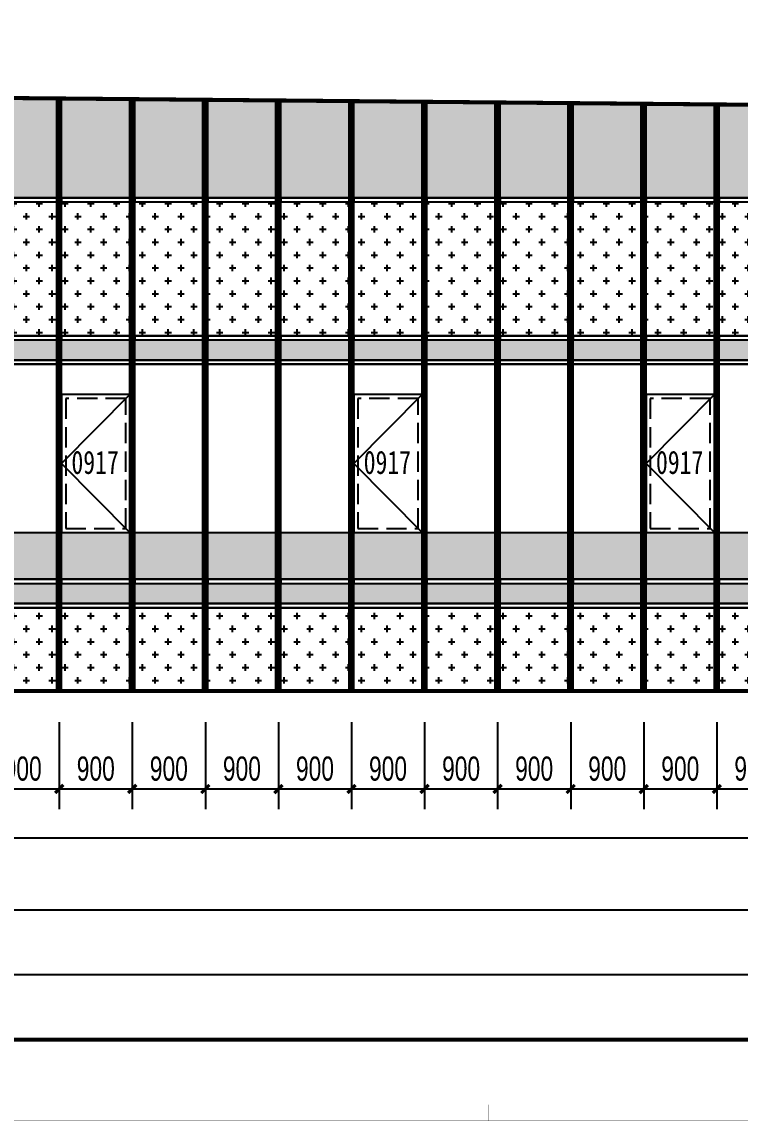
# Model space of a CAD drawing. Extents: x -483182 to 812890, y -390528 to -214858.
# Drawn here: x -362781 to -353936, y -353794 to -340258 of the extents above; entities that cross this region are included whole.
import ezdxf

# ---------------------------------------------------------------- set-up
doc = ezdxf.new("R2010")
doc.units = 0
doc.header["$LTSCALE"] = 1000
doc.header["$MEASUREMENT"] = 0
doc.linetypes.add('DASH', pattern=[0.35, 0.25, -0.1])
for name, color, linetype in [('01-标注_尺寸', 124, 'Continuous'), ('05-填充_156', 156, 'Continuous'), ('05-填充_168', 168, 'Continuous'), ('05-填充_18', 18, 'Continuous'), ('05-填充_天正', 14, 'Continuous'), ('A-0-图名图例', 2, 'Continuous'), ('A-C_幕墙龙骨', 133, 'Continuous'), ('A-C_窗', 140, 'Continuous'), ('E-立面轮廓', 241, 'Continuous')]:
    doc.layers.add(name, color=color, linetype=linetype)
doc.layers.add('04-不打印_辅助线', color=165, linetype='Continuous', plot=False)
doc.styles.add('_TCH_DIM_T3', font='ros.shx', dxfattribs={"width": 0.705882, "bigfont": 'jd.shx'})
doc.styles.get("Standard").update_dxf_attribs({"font": 'STXIHEI_0.TTF', "width": 0.75})
doc.dimstyles.new('_TCH_ARCH&&100', dxfattribs={"dimtxt": 297.5, "dimasz": 100, "dimexe": 250, "dimexo": 300, "dimgap": 100, "dimtad": 1, "dimdec": 0, "dimzin": 0, "dimdsep": 46, "dimtxsty": '_TCH_DIM_T3', "dimblk": 'ARCHTICK', "dimcen": 0.09, "dimclrt": 7, "dimazin": 2, "dimtfac": 1, "dimtdec": 0, "dimtix": 1, "dimtmove": 2, "dimatfit": 3, "dimfxl": 0, "dimtolj": 1, "dimtzin": 0, "dimarcsym": 0})
pattern_1 = [(0, (-32249, 317429.43), (158.75, 158.75), [79.375, -238.125]), (90, (-32209.32, 317389.74), (-158.75, 158.75), [79.375, -238.125])]

# ---------------------------------------------------------------- blocks, each defined once
blk = doc.blocks.new('*U722')
blk.add_lwpolyline([(0, 0), (840, 0), (840, 1700), (0, 1700)], close=True)
blk.add_lwpolyline([(840, 1700), (0, 850), (840, 0)])
at = {"linetype": 'DASH'}
blk.add_lwpolyline([(50, 50), (790, 50), (790, 1650), (50, 1650)], close=True, dxfattribs=at)
at = {"layer": '04-不打印_辅助线', "width": 0.75}
blk.add_text('0917', height=285.4, dxfattribs=at).set_placement((121, 723))
blk = doc.blocks.new('图框-A1')
for points, const_width in [([(0, 0), (841, 0), (841, 594), (0, 594)], 0.05), ([(766, 584), (25, 584), (25, 10), (766, 10)], 0.5)]:
    blk.add_lwpolyline(points, close=True, dxfattribs=dict(const_width=const_width))
at = {"const_width": 0.05}
blk.add_lwpolyline([(420.5, 0), (420.5, 2)], dxfattribs=at)
blk = doc.blocks.new('yktdujyfkiu36')
at = {"layer": '05-填充_156'}
h = blk.add_hatch(dxfattribs=at)
h.set_pattern_fill('CROSS', color=136, scale=100)
h.set_pattern_definition(pattern_1)
h.paths.add_polyline_path([(0, 5875), (840, 5875), (840, 4225), (0, 4225)])
h = blk.add_hatch(dxfattribs=at)
h.set_pattern_fill('CROSS', color=136, scale=100)
h.set_pattern_definition(pattern_1)
h.paths.add_polyline_path([(0, 875), (840, 875), (840, -150), (0, -150)])
at = {"layer": '05-填充_168'}
h = blk.add_hatch(color=256, dxfattribs=at)
h.dxf.hatch_style = 1
h.paths.add_polyline_path([(0, 4175), (840, 4175), (840, 3925), (0, 3925)])
h = blk.add_hatch(color=256, dxfattribs=at)
h.dxf.hatch_style = 1
h.paths.add_polyline_path([(0, 1175), (840, 1175), (840, 925), (0, 925)])
for points in [[(0, 5925), (840, 5925)], [(0, 5875), (840, 5875)], [(0, 5875), (840, 5875)], [(0, 4225), (840, 4225)], [(0, 4175), (840, 4175)], [(0, 3925), (840, 3925)], [(0, 3875), (840, 3875)], [(0, 1800), (840, 1800)], [(0, 1225), (840, 1225)], [(0, 1175), (840, 1175)], [(0, 925), (840, 925)], [(0, 875), (840, 875)]]:
    blk.add_lwpolyline(points)
for points in [[(0, 5875), (840, 5875), (840, 5925), (0, 5925)], [(0, 5875), (840, 5875), (840, 4225), (0, 4225)], [(0, 4175), (840, 4175), (840, 4225), (0, 4225)], [(0, 4175), (840, 4175), (840, 3925), (0, 3925)], [(840, 3875), (0, 3875), (0, 3925), (840, 3925)], [(0, 1175), (840, 1175), (840, 1225), (0, 1225)], [(0, 1175), (840, 1175), (840, 925), (0, 925)], [(840, 875), (0, 875), (0, 925), (840, 925)], [(0, 875), (840, 875), (840, -150), (0, -150)]]:
    blk.add_lwpolyline(points, close=True)
blk = doc.blocks.new('_ArchTick')
at = {"color": 0, "linetype": 'ByBlock', "const_width": 0.4}
blk.add_lwpolyline([(-0.5, -0.5), (0.5, 0.5)], dxfattribs=at)
blk = doc.blocks.new('*D1125')
at = {"layer": '01-标注_尺寸', "color": 0, "lineweight": -2, "transparency": 16777216}
for p, q in [((-363222, -348881), (-363222, -349955)), ((-362322, -348881), (-362322, -349955)), ((-363222, -349705), (-362322, -349705))]:
    blk.add_line(p, q, dxfattribs=at)
at = {"layer": 'Defpoints', "color": 0, "transparency": 16777216}
for p in [(-363222, -348581), (-362322, -348581), (-362322, -349705)]:
    blk.add_point(p, dxfattribs=at)
at = {"layer": '01-标注_尺寸', "color": 0, "lineweight": -2, "transparency": 16777216, "xscale": 100, "yscale": 100, "zscale": 100, "rotation": 180}
blk.add_blockref('_ArchTick', (-363222, -349705), dxfattribs=at)
at = {"layer": '01-标注_尺寸', "color": 0, "lineweight": -2, "transparency": 16777216, "xscale": 100, "yscale": 100, "zscale": 100}
blk.add_blockref('_ArchTick', (-362322, -349705), dxfattribs=at)
at = {"layer": '01-标注_尺寸', "color": 7, "transparency": 16777216, "insert": (-362772, -349456), "char_height": 297.5, "attachment_point": 5, "style": '_TCH_DIM_T3'}
blk.add_mtext('\\A1;900', dxfattribs=at)
blk = doc.blocks.new('*D1126')
at = {"layer": '01-标注_尺寸', "color": 0, "lineweight": -2, "transparency": 16777216}
for p, q in [((-362322, -348881), (-362322, -349955)), ((-361422, -348881), (-361422, -349955)), ((-362322, -349705), (-361422, -349705))]:
    blk.add_line(p, q, dxfattribs=at)
at = {"layer": 'Defpoints', "color": 0, "transparency": 16777216}
for p in [(-362322, -348581), (-361422, -348581), (-361422, -349705)]:
    blk.add_point(p, dxfattribs=at)
at = {"layer": '01-标注_尺寸', "color": 0, "lineweight": -2, "transparency": 16777216, "xscale": 100, "yscale": 100, "zscale": 100, "rotation": 180}
blk.add_blockref('_ArchTick', (-362322, -349705), dxfattribs=at)
at = {"layer": '01-标注_尺寸', "color": 0, "lineweight": -2, "transparency": 16777216, "xscale": 100, "yscale": 100, "zscale": 100}
blk.add_blockref('_ArchTick', (-361422, -349705), dxfattribs=at)
at = {"layer": '01-标注_尺寸', "color": 7, "transparency": 16777216, "insert": (-361872, -349456), "char_height": 297.5, "attachment_point": 5, "style": '_TCH_DIM_T3'}
blk.add_mtext('\\A1;900', dxfattribs=at)
blk = doc.blocks.new('*D1127')
at = {"layer": '01-标注_尺寸', "color": 0, "lineweight": -2, "transparency": 16777216}
for p, q in [((-361422, -348881), (-361422, -349955)), ((-360522, -348881), (-360522, -349955)), ((-361422, -349705), (-360522, -349705))]:
    blk.add_line(p, q, dxfattribs=at)
at = {"layer": 'Defpoints', "color": 0, "transparency": 16777216}
for p in [(-361422, -348581), (-360522, -348581), (-360522, -349705)]:
    blk.add_point(p, dxfattribs=at)
at = {"layer": '01-标注_尺寸', "color": 0, "lineweight": -2, "transparency": 16777216, "xscale": 100, "yscale": 100, "zscale": 100, "rotation": 180}
blk.add_blockref('_ArchTick', (-361422, -349705), dxfattribs=at)
at = {"layer": '01-标注_尺寸', "color": 0, "lineweight": -2, "transparency": 16777216, "xscale": 100, "yscale": 100, "zscale": 100}
blk.add_blockref('_ArchTick', (-360522, -349705), dxfattribs=at)
at = {"layer": '01-标注_尺寸', "color": 7, "transparency": 16777216, "insert": (-360972, -349456), "char_height": 297.5, "attachment_point": 5, "style": '_TCH_DIM_T3'}
blk.add_mtext('\\A1;900', dxfattribs=at)
blk = doc.blocks.new('*D1128')
at = {"layer": '01-标注_尺寸', "color": 0, "lineweight": -2, "transparency": 16777216}
for p, q in [((-360522, -348881), (-360522, -349955)), ((-359622, -348881), (-359622, -349955)), ((-360522, -349705), (-359622, -349705))]:
    blk.add_line(p, q, dxfattribs=at)
at = {"layer": 'Defpoints', "color": 0, "transparency": 16777216}
for p in [(-360522, -348581), (-359622, -348581), (-359622, -349705)]:
    blk.add_point(p, dxfattribs=at)
at = {"layer": '01-标注_尺寸', "color": 0, "lineweight": -2, "transparency": 16777216, "xscale": 100, "yscale": 100, "zscale": 100, "rotation": 180}
blk.add_blockref('_ArchTick', (-360522, -349705), dxfattribs=at)
at = {"layer": '01-标注_尺寸', "color": 0, "lineweight": -2, "transparency": 16777216, "xscale": 100, "yscale": 100, "zscale": 100}
blk.add_blockref('_ArchTick', (-359622, -349705), dxfattribs=at)
at = {"layer": '01-标注_尺寸', "color": 7, "transparency": 16777216, "insert": (-360072, -349456), "char_height": 297.5, "attachment_point": 5, "style": '_TCH_DIM_T3'}
blk.add_mtext('\\A1;900', dxfattribs=at)
blk = doc.blocks.new('*D1129')
at = {"layer": '01-标注_尺寸', "color": 0, "lineweight": -2, "transparency": 16777216}
for p, q in [((-359622, -348881), (-359622, -349955)), ((-358722, -348881), (-358722, -349955)), ((-359622, -349705), (-358722, -349705))]:
    blk.add_line(p, q, dxfattribs=at)
at = {"layer": 'Defpoints', "color": 0, "transparency": 16777216}
for p in [(-359622, -348581), (-358722, -348581), (-358722, -349705)]:
    blk.add_point(p, dxfattribs=at)
at = {"layer": '01-标注_尺寸', "color": 0, "lineweight": -2, "transparency": 16777216, "xscale": 100, "yscale": 100, "zscale": 100, "rotation": 180}
blk.add_blockref('_ArchTick', (-359622, -349705), dxfattribs=at)
at = {"layer": '01-标注_尺寸', "color": 0, "lineweight": -2, "transparency": 16777216, "xscale": 100, "yscale": 100, "zscale": 100}
blk.add_blockref('_ArchTick', (-358722, -349705), dxfattribs=at)
at = {"layer": '01-标注_尺寸', "color": 7, "transparency": 16777216, "insert": (-359172, -349456), "char_height": 297.5, "attachment_point": 5, "style": '_TCH_DIM_T3'}
blk.add_mtext('\\A1;900', dxfattribs=at)
blk = doc.blocks.new('*D1130')
at = {"layer": '01-标注_尺寸', "color": 0, "lineweight": -2, "transparency": 16777216}
for p, q in [((-358722, -348881), (-358722, -349955)), ((-357822, -348881), (-357822, -349955)), ((-358722, -349705), (-357822, -349705))]:
    blk.add_line(p, q, dxfattribs=at)
at = {"layer": 'Defpoints', "color": 0, "transparency": 16777216}
for p in [(-358722, -348581), (-357822, -348581), (-357822, -349705)]:
    blk.add_point(p, dxfattribs=at)
at = {"layer": '01-标注_尺寸', "color": 0, "lineweight": -2, "transparency": 16777216, "xscale": 100, "yscale": 100, "zscale": 100, "rotation": 180}
blk.add_blockref('_ArchTick', (-358722, -349705), dxfattribs=at)
at = {"layer": '01-标注_尺寸', "color": 0, "lineweight": -2, "transparency": 16777216, "xscale": 100, "yscale": 100, "zscale": 100}
blk.add_blockref('_ArchTick', (-357822, -349705), dxfattribs=at)
at = {"layer": '01-标注_尺寸', "color": 7, "transparency": 16777216, "insert": (-358272, -349456), "char_height": 297.5, "attachment_point": 5, "style": '_TCH_DIM_T3'}
blk.add_mtext('\\A1;900', dxfattribs=at)
blk = doc.blocks.new('*D1131')
at = {"layer": '01-标注_尺寸', "color": 0, "lineweight": -2, "transparency": 16777216}
for p, q in [((-357822, -348881), (-357822, -349955)), ((-356922, -348881), (-356922, -349955)), ((-357822, -349705), (-356922, -349705))]:
    blk.add_line(p, q, dxfattribs=at)
at = {"layer": 'Defpoints', "color": 0, "transparency": 16777216}
for p in [(-357822, -348581), (-356922, -348581), (-356922, -349705)]:
    blk.add_point(p, dxfattribs=at)
at = {"layer": '01-标注_尺寸', "color": 0, "lineweight": -2, "transparency": 16777216, "xscale": 100, "yscale": 100, "zscale": 100, "rotation": 180}
blk.add_blockref('_ArchTick', (-357822, -349705), dxfattribs=at)
at = {"layer": '01-标注_尺寸', "color": 0, "lineweight": -2, "transparency": 16777216, "xscale": 100, "yscale": 100, "zscale": 100}
blk.add_blockref('_ArchTick', (-356922, -349705), dxfattribs=at)
at = {"layer": '01-标注_尺寸', "color": 7, "transparency": 16777216, "insert": (-357372, -349456), "char_height": 297.5, "attachment_point": 5, "style": '_TCH_DIM_T3'}
blk.add_mtext('\\A1;900', dxfattribs=at)
blk = doc.blocks.new('*D1132')
at = {"layer": '01-标注_尺寸', "color": 0, "lineweight": -2, "transparency": 16777216}
for p, q in [((-356922, -348881), (-356922, -349955)), ((-356022, -348881), (-356022, -349955)), ((-356922, -349705), (-356022, -349705))]:
    blk.add_line(p, q, dxfattribs=at)
at = {"layer": 'Defpoints', "color": 0, "transparency": 16777216}
for p in [(-356922, -348581), (-356022, -348581), (-356022, -349705)]:
    blk.add_point(p, dxfattribs=at)
at = {"layer": '01-标注_尺寸', "color": 0, "lineweight": -2, "transparency": 16777216, "xscale": 100, "yscale": 100, "zscale": 100, "rotation": 180}
blk.add_blockref('_ArchTick', (-356922, -349705), dxfattribs=at)
at = {"layer": '01-标注_尺寸', "color": 0, "lineweight": -2, "transparency": 16777216, "xscale": 100, "yscale": 100, "zscale": 100}
blk.add_blockref('_ArchTick', (-356022, -349705), dxfattribs=at)
at = {"layer": '01-标注_尺寸', "color": 7, "transparency": 16777216, "insert": (-356472, -349456), "char_height": 297.5, "attachment_point": 5, "style": '_TCH_DIM_T3'}
blk.add_mtext('\\A1;900', dxfattribs=at)
blk = doc.blocks.new('*D1133')
at = {"layer": '01-标注_尺寸', "color": 0, "lineweight": -2, "transparency": 16777216}
for p, q in [((-356022, -348881), (-356022, -349955)), ((-355122, -348881), (-355122, -349955)), ((-356022, -349705), (-355122, -349705))]:
    blk.add_line(p, q, dxfattribs=at)
at = {"layer": 'Defpoints', "color": 0, "transparency": 16777216}
for p in [(-356022, -348581), (-355122, -348581), (-355122, -349705)]:
    blk.add_point(p, dxfattribs=at)
at = {"layer": '01-标注_尺寸', "color": 0, "lineweight": -2, "transparency": 16777216, "xscale": 100, "yscale": 100, "zscale": 100, "rotation": 180}
blk.add_blockref('_ArchTick', (-356022, -349705), dxfattribs=at)
at = {"layer": '01-标注_尺寸', "color": 0, "lineweight": -2, "transparency": 16777216, "xscale": 100, "yscale": 100, "zscale": 100}
blk.add_blockref('_ArchTick', (-355122, -349705), dxfattribs=at)
at = {"layer": '01-标注_尺寸', "color": 7, "transparency": 16777216, "insert": (-355572, -349456), "char_height": 297.5, "attachment_point": 5, "style": '_TCH_DIM_T3'}
blk.add_mtext('\\A1;900', dxfattribs=at)
blk = doc.blocks.new('*D1134')
at = {"layer": '01-标注_尺寸', "color": 0, "lineweight": -2, "transparency": 16777216}
for p, q in [((-355122, -348881), (-355122, -349955)), ((-354222, -348881), (-354222, -349955)), ((-355122, -349705), (-354222, -349705))]:
    blk.add_line(p, q, dxfattribs=at)
at = {"layer": 'Defpoints', "color": 0, "transparency": 16777216}
for p in [(-355122, -348581), (-354222, -348581), (-354222, -349705)]:
    blk.add_point(p, dxfattribs=at)
at = {"layer": '01-标注_尺寸', "color": 0, "lineweight": -2, "transparency": 16777216, "xscale": 100, "yscale": 100, "zscale": 100, "rotation": 180}
blk.add_blockref('_ArchTick', (-355122, -349705), dxfattribs=at)
at = {"layer": '01-标注_尺寸', "color": 0, "lineweight": -2, "transparency": 16777216, "xscale": 100, "yscale": 100, "zscale": 100}
blk.add_blockref('_ArchTick', (-354222, -349705), dxfattribs=at)
at = {"layer": '01-标注_尺寸', "color": 7, "transparency": 16777216, "insert": (-354672, -349456), "char_height": 297.5, "attachment_point": 5, "style": '_TCH_DIM_T3'}
blk.add_mtext('\\A1;900', dxfattribs=at)
blk = doc.blocks.new('*D1135')
at = {"layer": '01-标注_尺寸', "color": 0, "lineweight": -2, "transparency": 16777216}
for p, q in [((-354222, -348881), (-354222, -349955)), ((-353322, -348881), (-353322, -349955)), ((-354222, -349705), (-353322, -349705))]:
    blk.add_line(p, q, dxfattribs=at)
at = {"layer": 'Defpoints', "color": 0, "transparency": 16777216}
for p in [(-354222, -348581), (-353322, -348581), (-353322, -349705)]:
    blk.add_point(p, dxfattribs=at)
at = {"layer": '01-标注_尺寸', "color": 0, "lineweight": -2, "transparency": 16777216, "xscale": 100, "yscale": 100, "zscale": 100, "rotation": 180}
blk.add_blockref('_ArchTick', (-354222, -349705), dxfattribs=at)
at = {"layer": '01-标注_尺寸', "color": 0, "lineweight": -2, "transparency": 16777216, "xscale": 100, "yscale": 100, "zscale": 100}
blk.add_blockref('_ArchTick', (-353322, -349705), dxfattribs=at)
at = {"layer": '01-标注_尺寸', "color": 7, "transparency": 16777216, "insert": (-353772, -349456), "char_height": 297.5, "attachment_point": 5, "style": '_TCH_DIM_T3'}
blk.add_mtext('\\A1;900', dxfattribs=at)
blk = doc.blocks.new('*D1157')
at = {"layer": '01-标注_尺寸', "color": 0, "lineweight": -2, "transparency": 16777216}
for p, q in [((-390200, -349229), (-390200, -350555)), ((-346141, -349229), (-346141, -350555)), ((-390200, -350305), (-346141, -350305))]:
    blk.add_line(p, q, dxfattribs=at)
at = {"layer": 'Defpoints', "color": 0, "transparency": 16777216}
for p in [(-390200, -348929), (-346141, -348929), (-346141, -350305)]:
    blk.add_point(p, dxfattribs=at)
at = {"layer": '01-标注_尺寸', "color": 0, "lineweight": -2, "transparency": 16777216, "xscale": 100, "yscale": 100, "zscale": 100, "rotation": 180}
blk.add_blockref('_ArchTick', (-390200, -350305), dxfattribs=at)
at = {"layer": '01-标注_尺寸', "color": 0, "lineweight": -2, "transparency": 16777216, "xscale": 100, "yscale": 100, "zscale": 100}
blk.add_blockref('_ArchTick', (-346141, -350305), dxfattribs=at)
at = {"layer": '01-标注_尺寸', "color": 7, "transparency": 16777216, "insert": (-368170, -350056), "char_height": 297.5, "attachment_point": 5, "style": '_TCH_DIM_T3'}
blk.add_mtext('\\A1;44059', dxfattribs=at)

msp = doc.modelspace()

# ---------------------------------------------------------------- hatches: boundary and pattern name
at = {"layer": '05-填充_天正'}
h = msp.add_hatch(dxfattribs=at)
h.set_pattern_fill('AR-CONC', color=256, scale=200)
h.set_pattern_definition([(50, (0, 0), (364.36934, -31.87817), [38.1, -419.1]), (355, (0, 0), (-70.48565, 382.11329), [30.48, -335.28]), (100.451, (30.36, -2.66), (293.885, 350.23338), [32.38, -356.18]), (46.1842, (0, 101.6), (542.1581, -84.08466), [57.15, -628.65]), (96.6356, (45.2, 94.6), (474.80847, 494.8511), [48.57, -534.27]), (351.184, (0, 101.6), (474.8092, 494.85024), [45.72, -502.92]), (21, (50.8, 76.2), (303.22976, -204.53104), [38.1, -419.1]), (326, (50.8, 76.2), (123.60406, 368.37593), [30.48, -335.28]), (71.4514, (76.07, 59.16), (426.83298, 163.84572), [32.38, -356.18]), (37.5, (0, 0), (6.177207, 169.110078), [0, -331.216, 0, -340.36, 0, -336.55]), (7.5, (0, 0), (133.639325, 200.36115), [0, -194.056, 0, -323.596, 0, -128.27]), (327.5, (-113.28, 0), (271.18119, -11.457488), [0, -127, 0, -396.24, 0, -525.78]), (317.5, (-164.08, 0), (296.25836, 50.85298), [0, -165.1, 0, -263.144, 0, -373.38])])
h.paths.add_polyline_path([(-389352.5, -342422.4), (-389352.5, -340955.1), (-390199.9, -340947.4), (-390199.9, -342422.4)])
h.paths.add_polyline_path([(-388452.5, -342422.4), (-388452.5, -340963.3), (-389292.5, -340955.7), (-389292.5, -342422.4)])
h.paths.add_polyline_path([(-387552.5, -342422.4), (-387552.5, -340971.5), (-388392.5, -340963.8), (-388392.5, -342422.4)])
h.paths.add_polyline_path([(-386652.5, -342422.4), (-386652.5, -340979.6), (-387492.5, -340972), (-387492.5, -342422.4)])
h.paths.add_polyline_path([(-386592.5, -342422.4), (-385752.5, -342422.4), (-385752.5, -340987.8), (-386592.5, -340980.2)])
h.paths.add_polyline_path([(-384852.5, -342422.4), (-384852.5, -340996), (-385692.5, -340988.4), (-385692.5, -342422.4)])
h.paths.add_polyline_path([(-383952.5, -342422.4), (-383952.5, -341004.1), (-384792.5, -340996.5), (-384792.5, -342422.4)])
h.paths.add_polyline_path([(-383052.5, -342422.4), (-383052.5, -341012.3), (-383892.5, -341004.7), (-383892.5, -342422.4)])
h.paths.add_polyline_path([(-382152.5, -342422.4), (-382152.5, -341020.5), (-382992.5, -341012.9), (-382992.5, -342422.4)])
h.paths.add_polyline_path([(-381252.5, -342422.4), (-381252.5, -341028.7), (-382092.5, -341021), (-382092.5, -342422.4)])
h.paths.add_polyline_path([(-380352.5, -342422.4), (-380352.5, -341036.8), (-381192.5, -341029.2), (-381192.5, -342422.4)])
h.paths.add_polyline_path([(-379452.5, -342422.4), (-379452.5, -341045), (-380292.5, -341037.4), (-380292.5, -342422.4)])
h.paths.add_polyline_path([(-378552.5, -342422.4), (-378552.5, -341053.2), (-379392.5, -341045.5), (-379392.5, -342422.4)])
h.paths.add_polyline_path([(-377652.5, -342422.4), (-377652.5, -341061.3), (-378492.5, -341053.7), (-378492.5, -342422.4)])
h.paths.add_polyline_path([(-376752.5, -342422.4), (-376752.5, -341069.5), (-377592.5, -341061.9), (-377592.5, -342422.4)])
h.paths.add_polyline_path([(-375852.5, -342422.4), (-375852.5, -341077.7), (-376692.5, -341070.1), (-376692.5, -342422.4)])
h.paths.add_polyline_path([(-374952.5, -342422.4), (-374952.5, -341085.9), (-375792.5, -341078.2), (-375792.5, -342422.4)])
h.paths.add_polyline_path([(-374052.5, -342422.4), (-374052.5, -341094), (-374892.5, -341086.4), (-374892.5, -342422.4)])
h.paths.add_polyline_path([(-373152.5, -342422.4), (-373152.5, -341102.2), (-373992.5, -341094.6), (-373992.5, -342422.4)])
h.paths.add_polyline_path([(-372252.5, -342422.4), (-372252.5, -341110.4), (-373092.5, -341102.7), (-373092.5, -342422.4)])
h.paths.add_polyline_path([(-371352.5, -342422.4), (-371352.5, -341118.5), (-372192.5, -341110.9), (-372192.5, -342422.4)])
h.paths.add_polyline_path([(-370452.5, -342422.4), (-370452.5, -341126.7), (-371292.5, -341119.1), (-371292.5, -342422.4)])
h.paths.add_polyline_path([(-369552.5, -342422.4), (-369552.5, -341134.9), (-370392.5, -341127.3), (-370392.5, -342422.4)])
h.paths.add_polyline_path([(-368652.5, -342422.4), (-368652.5, -341143.1), (-369492.5, -341135.4), (-369492.5, -342422.4)])
h.paths.add_polyline_path([(-367752.5, -341151.2), (-368592.5, -341143.6), (-368592.5, -342422.4), (-367752.5, -342422.4)])
h.paths.add_polyline_path([(-366852.5, -341159.4), (-367692.5, -341151.8), (-367692.5, -342422.4), (-366852.5, -342422.4)])
h.paths.add_polyline_path([(-365952.5, -342422.4), (-365952.5, -341167.6), (-366792.5, -341159.9), (-366792.5, -342422.4)])
h.paths.add_polyline_path([(-365052.5, -342422.4), (-365052.5, -341175.7), (-365892.5, -341168.1), (-365892.5, -342422.4)])
h.paths.add_polyline_path([(-364152.5, -342422.4), (-364152.5, -341183.9), (-364992.5, -341176.3), (-364992.5, -342422.4)])
h.paths.add_polyline_path([(-363252.5, -342422.4), (-363252.5, -341192.1), (-364092.5, -341184.5), (-364092.5, -342422.4)])
h.paths.add_polyline_path([(-362352.5, -342422.4), (-362352.5, -341200.2), (-363192.5, -341192.6), (-363192.5, -342422.4)])
h.paths.add_polyline_path([(-361452.5, -342422.4), (-361452.5, -341208.4), (-362292.5, -341200.8), (-362292.5, -342422.4)])
h.paths.add_polyline_path([(-360552.5, -342422.4), (-360552.5, -341216.6), (-361392.5, -341209), (-361392.5, -342422.4)])
h.paths.add_polyline_path([(-359652.5, -342422.4), (-359652.5, -341224.8), (-360492.5, -341217.1), (-360492.5, -342422.4)])
h.paths.add_polyline_path([(-358752.5, -342422.4), (-358752.5, -341232.9), (-359592.5, -341225.3), (-359592.5, -342422.4)])
h.paths.add_polyline_path([(-357852.5, -342422.4), (-357852.5, -341241.1), (-358692.5, -341233.5), (-358692.5, -342422.4)])
h.paths.add_polyline_path([(-356952.5, -341249.3), (-357792.5, -341241.6), (-357792.5, -342422.4), (-356952.5, -342422.4)])
h.paths.add_polyline_path([(-356052.5, -342422.4), (-356052.5, -341257.4), (-356892.5, -341249.8), (-356892.5, -342422.4)])
h.paths.add_polyline_path([(-355152.5, -342422.4), (-355152.5, -341265.6), (-355992.5, -341258), (-355992.5, -342422.4)])
h.paths.add_polyline_path([(-354252.5, -342422.4), (-354252.5, -341273.8), (-355092.5, -341266.2), (-355092.5, -342422.4)])
h.paths.add_polyline_path([(-353352.5, -342422.4), (-353352.5, -341282), (-354192.5, -341274.3), (-354192.5, -342422.4)])
h.paths.add_polyline_path([(-352452.5, -342422.4), (-352452.5, -341290.1), (-353292.5, -341282.5), (-353292.5, -342422.4)])
h.paths.add_polyline_path([(-351552.5, -342422.4), (-351552.5, -341298.3), (-352392.5, -341290.7), (-352392.5, -342422.4)])
h.paths.add_polyline_path([(-350652.5, -342422.4), (-350652.5, -341306.5), (-351492.5, -341298.8), (-351492.5, -342422.4)])
h.paths.add_polyline_path([(-349752.5, -342422.4), (-349752.5, -341314.6), (-350592.5, -341307), (-350592.5, -342422.4)])
h.paths.add_polyline_path([(-348852.5, -342422.4), (-348852.5, -341322.8), (-349692.5, -341315.2), (-349692.5, -342422.4)])
h.paths.add_polyline_path([(-347952.5, -342422.4), (-347952.5, -341331), (-348792.5, -341323.4), (-348792.5, -342422.4)])
h.paths.add_polyline_path([(-347052.5, -342422.4), (-347052.5, -341339.2), (-347892.5, -341331.5), (-347892.5, -342422.4)])
h.paths.add_polyline_path([(-346140.9, -342422.4), (-346140.9, -341347.4), (-346992.5, -341339.7), (-346992.5, -342422.4)])
h = msp.add_hatch(dxfattribs=at)
h.set_pattern_fill('AR-CONC', color=256, scale=200)
h.set_pattern_definition([(50, (312141, -30918), (364.36934, -31.87817), [38.1, -419.1]), (355, (312141, -30918), (-70.48565, 382.11329), [30.48, -335.28]), (100.451, (312171.36, -30920.66), (293.885, 350.23338), [32.38, -356.18]), (46.1842, (312141, -30816.4), (542.15808, -84.08466), [57.15, -628.65]), (96.6356, (312186.2, -30823.4), (474.80847, 494.8511), [48.57, -534.27]), (351.184, (312141, -30816.4), (474.8092, 494.85024), [45.72, -502.92]), (21, (312191.8, -30841.8), (303.22976, -204.53104), [38.1, -419.1]), (326, (312191.8, -30841.8), (123.60406, 368.37593), [30.48, -335.28]), (71.4514, (312217.07, -30858.84), (426.83298, 163.84572), [32.38, -356.18]), (37.5, (312141, -30918), (6.177207, 169.110078), [0, -331.216, 0, -340.36, 0, -336.55]), (7.5, (312141, -30918), (133.639325, 200.36115), [0, -194.056, 0, -323.596, 0, -128.27]), (327.5, (312027.72, -30918), (271.18119, -11.457488), [0, -127, 0, -396.24, 0, -525.78]), (317.5, (311976.92, -30918), (296.25836, 50.85298), [0, -165.1, 0, -263.144, 0, -373.38])])
h.paths.add_polyline_path([(-346140.9, -346547.4), (-346992.5, -346547.4), (-346992.5, -347122.4), (-346140.9, -347122.4)])
h.paths.add_polyline_path([(-347052.5, -346547.4), (-347892.5, -346547.4), (-347892.5, -347122.4), (-347052.5, -347122.4)])
h.paths.add_polyline_path([(-347952.5, -346547.4), (-348792.5, -346547.4), (-348792.5, -347122.4), (-347952.5, -347122.4)])
h.paths.add_polyline_path([(-348852.5, -346547.4), (-349692.5, -346547.4), (-349692.5, -347122.4), (-348852.5, -347122.4)])
h.paths.add_polyline_path([(-349752.5, -346547.4), (-350592.5, -346547.4), (-350592.5, -347122.4), (-349752.5, -347122.4)])
h.paths.add_polyline_path([(-350652.5, -346547.4), (-351492.5, -346547.4), (-351492.5, -347122.4), (-350652.5, -347122.4)])
h.paths.add_polyline_path([(-351552.5, -346547.4), (-352392.5, -346547.4), (-352392.5, -347122.4), (-351552.5, -347122.4)])
h.paths.add_polyline_path([(-352452.5, -346547.4), (-353292.5, -346547.4), (-353292.5, -347122.4), (-352452.5, -347122.4)])
h.paths.add_polyline_path([(-353352.5, -346547.4), (-354192.5, -346547.4), (-354192.5, -347122.4), (-353352.5, -347122.4)])
h.paths.add_polyline_path([(-354252.5, -346547.4), (-355092.5, -346547.4), (-355092.5, -347122.4), (-354252.5, -347122.4)])
h.paths.add_polyline_path([(-355152.5, -346547.4), (-355992.5, -346547.4), (-355992.5, -347122.4), (-355152.5, -347122.4)])
h.paths.add_polyline_path([(-356052.5, -346547.4), (-356892.5, -346547.4), (-356892.5, -347122.4), (-356052.5, -347122.4)])
h.paths.add_polyline_path([(-356952.5, -346547.4), (-357792.5, -346547.4), (-357792.5, -347122.4), (-356952.5, -347122.4)])
h.paths.add_polyline_path([(-357852.5, -346547.4), (-358692.5, -346547.4), (-358692.5, -347122.4), (-357852.5, -347122.4)])
h.paths.add_polyline_path([(-358752.5, -346547.4), (-359592.5, -346547.4), (-359592.5, -347122.4), (-358752.5, -347122.4)])
h.paths.add_polyline_path([(-359652.5, -346547.4), (-360492.5, -346547.4), (-360492.5, -347122.4), (-359652.5, -347122.4)])
h.paths.add_polyline_path([(-360552.5, -346547.4), (-361392.5, -346547.4), (-361392.5, -347122.4), (-360552.5, -347122.4)])
h.paths.add_polyline_path([(-361452.5, -346547.4), (-362292.5, -346547.4), (-362292.5, -347122.4), (-361452.5, -347122.4)])
h.paths.add_polyline_path([(-362352.5, -346547.4), (-363192.5, -346547.4), (-363192.5, -347122.4), (-362352.5, -347122.4)])
h.paths.add_polyline_path([(-363252.5, -346547.4), (-364092.5, -346547.4), (-364092.5, -347122.4), (-363252.5, -347122.4)])
h.paths.add_polyline_path([(-364152.5, -346547.4), (-364992.5, -346547.4), (-364992.5, -347122.4), (-364152.5, -347122.4)])
h.paths.add_polyline_path([(-365052.5, -346547.4), (-365892.5, -346547.4), (-365892.5, -347122.4), (-365052.5, -347122.4)])
h.paths.add_polyline_path([(-365952.5, -346547.4), (-366792.5, -346547.4), (-366792.5, -347122.4), (-365952.5, -347122.4)])
h.paths.add_polyline_path([(-366852.5, -346547.4), (-367692.5, -346547.4), (-367692.5, -347122.4), (-366852.5, -347122.4)])
h.paths.add_polyline_path([(-367752.5, -346547.4), (-368592.5, -346547.4), (-368592.5, -347122.4), (-367752.5, -347122.4)])
h.paths.add_polyline_path([(-368652.5, -346547.4), (-369492.5, -346547.4), (-369492.5, -347122.4), (-368652.5, -347122.4)])
h.paths.add_polyline_path([(-369552.5, -346547.4), (-370392.5, -346547.4), (-370392.5, -347122.4), (-369552.5, -347122.4)])
h.paths.add_polyline_path([(-370452.5, -346547.4), (-371292.5, -346547.4), (-371292.5, -347122.4), (-370452.5, -347122.4)])
h.paths.add_polyline_path([(-371352.5, -346547.4), (-372192.5, -346547.4), (-372192.5, -347122.4), (-371352.5, -347122.4)])
h.paths.add_polyline_path([(-372252.5, -346547.4), (-373092.5, -346547.4), (-373092.5, -347122.4), (-372252.5, -347122.4)])
h.paths.add_polyline_path([(-373992.5, -346547.4), (-373152.5, -346547.4), (-373152.5, -347122.4), (-373992.5, -347122.4)])
h.paths.add_polyline_path([(-374052.5, -346547.4), (-374892.5, -346547.4), (-374892.5, -347122.4), (-374052.5, -347122.4)])
h.paths.add_polyline_path([(-374952.5, -346547.4), (-375792.5, -346547.4), (-375792.5, -347122.4), (-374952.5, -347122.4)])
h.paths.add_polyline_path([(-375852.5, -346547.4), (-376692.5, -346547.4), (-376692.5, -347122.4), (-375852.5, -347122.4)])
h.paths.add_polyline_path([(-376752.5, -346547.4), (-377592.5, -346547.4), (-377592.5, -347122.4), (-376752.5, -347122.4)])
h.paths.add_polyline_path([(-377652.5, -346547.4), (-378492.5, -346547.4), (-378492.5, -347122.4), (-377652.5, -347122.4)])
h.paths.add_polyline_path([(-378552.5, -346547.4), (-379392.5, -346547.4), (-379392.5, -347122.4), (-378552.5, -347122.4)])
h.paths.add_polyline_path([(-379452.5, -346547.4), (-380292.5, -346547.4), (-380292.5, -347122.4), (-379452.5, -347122.4)])
h.paths.add_polyline_path([(-380352.5, -346547.4), (-381192.5, -346547.4), (-381192.5, -347122.4), (-380352.5, -347122.4)])
h.paths.add_polyline_path([(-381252.5, -346547.4), (-382092.5, -346547.4), (-382092.5, -347122.4), (-381252.5, -347122.4)])
h.paths.add_polyline_path([(-382152.5, -346547.4), (-382992.5, -346547.4), (-382992.5, -347122.4), (-382152.5, -347122.4)])
h.paths.add_polyline_path([(-383052.5, -346547.4), (-383892.5, -346547.4), (-383892.5, -347122.4), (-383052.5, -347122.4)])
h.paths.add_polyline_path([(-383952.5, -346547.4), (-384792.5, -346547.4), (-384792.5, -347122.4), (-383952.5, -347122.4)])
h.paths.add_polyline_path([(-384852.5, -346547.4), (-385692.5, -346547.4), (-385692.5, -347122.4), (-384852.5, -347122.4)])
h.paths.add_polyline_path([(-385752.5, -346547.4), (-386592.5, -346547.4), (-386592.5, -347122.4), (-385752.5, -347122.4)])
h.paths.add_polyline_path([(-386652.5, -346547.4), (-387492.5, -346547.4), (-387492.5, -347122.4), (-386652.5, -347122.4)])
h.paths.add_polyline_path([(-388392.5, -346547.4), (-387552.5, -346547.4), (-387552.5, -347122.4), (-388392.5, -347122.4)])
h.paths.add_polyline_path([(-389292.5, -346547.4), (-388452.5, -346547.4), (-388452.5, -347122.4), (-389292.5, -347122.4)])
h.paths.add_polyline_path([(-390199.9, -346547.4), (-389352.5, -346547.4), (-389352.5, -347122.4), (-390199.9, -347122.4)])

# ---------------------------------------------------------------- linework, layer by layer
at = {"layer": '05-填充_18', "const_width": 60}
for points in [[(-362322.5, -348497.4), (-362322.5, -341200.5)], [(-361422.5, -348497.4), (-361422.5, -341208.7)], [(-360522.5, -348497.4), (-360522.5, -341216.9)], [(-359622.5, -348497.4), (-359622.5, -341225)], [(-358722.5, -348497.4), (-358722.5, -341233.2)], [(-357822.5, -348497.4), (-357822.5, -341241.4)], [(-356922.5, -348497.4), (-356922.5, -341249.5)], [(-356022.5, -348497.4), (-356022.5, -341257.7)], [(-355122.5, -348497.4), (-355122.5, -341265.9)], [(-354222.5, -348497.4), (-354222.5, -341274.1)]]:
    msp.add_lwpolyline(points, dxfattribs=at)
at = {"layer": 'A-0-图名图例'}
for p, q in [((-396580, -351191.9), (-322480, -351191.9)), ((-396580, -351991.9), (-322480, -351991.9)), ((-396580, -352791.9), (-322480, -352791.9))]:
    msp.add_line(p, q, dxfattribs=at)
at = {"layer": 'A-C_幕墙龙骨'}
for p, q in [((-362352.5, -348497.4), (-362352.5, -341200.2)), ((-362292.5, -348497.4), (-362292.5, -341200.8)), ((-361452.5, -348497.4), (-361452.5, -341208.4)), ((-361392.5, -348497.4), (-361392.5, -341209)), ((-360552.5, -348497.4), (-360552.5, -341216.6)), ((-360492.5, -348497.4), (-360492.5, -341217.1)), ((-359652.5, -348497.4), (-359652.5, -341224.8)), ((-359592.5, -348497.4), (-359592.5, -341225.3)), ((-358752.5, -348497.4), (-358752.5, -341232.9)), ((-358692.5, -348497.4), (-358692.5, -341233.5)), ((-357852.5, -348497.4), (-357852.5, -341241.1)), ((-357792.5, -348497.4), (-357792.5, -341241.6)), ((-356952.5, -348497.4), (-356952.5, -341249.3)), ((-356892.5, -348497.4), (-356892.5, -341249.8)), ((-356052.5, -348497.4), (-356052.5, -341257.4)), ((-355992.5, -348497.4), (-355992.5, -341258)), ((-355152.5, -348497.4), (-355152.5, -341265.6)), ((-355092.5, -348497.4), (-355092.5, -341266.2)), ((-354252.5, -348497.4), (-354252.5, -341273.8)), ((-354192.5, -348497.4), (-354192.5, -341274.3))]:
    msp.add_line(p, q, dxfattribs=at)
at = {"layer": 'E-立面轮廓', "const_width": 50}
msp.add_lwpolyline([(-390199.9, -348497.4), (-390199.9, -340947.4), (-346140.9, -341347.4), (-346140.9, -348497.4)], close=True, dxfattribs=at)

# ---------------------------------------------------------------- block references
at = {"xscale": 100, "yscale": 100, "zscale": 100}
msp.add_blockref('图框-A1', (-399080, -353791.9), dxfattribs=at)
at = {"layer": 'A-C_窗'}
for name, p in [('yktdujyfkiu36', (-363192.5, -348347.4)), ('yktdujyfkiu36', (-362292.5, -348347.4)), ('yktdujyfkiu36', (-361392.5, -348347.4)), ('yktdujyfkiu36', (-360492.5, -348347.4)), ('yktdujyfkiu36', (-359592.5, -348347.4)), ('yktdujyfkiu36', (-358692.5, -348347.4)), ('yktdujyfkiu36', (-357792.5, -348347.4)), ('yktdujyfkiu36', (-356892.5, -348347.4)), ('yktdujyfkiu36', (-355992.5, -348347.4)), ('yktdujyfkiu36', (-355092.5, -348347.4)), ('yktdujyfkiu36', (-354192.5, -348347.4)), ('*U722', (-362292.5, -346547.4)), ('*U722', (-358692.5, -346547.4)), ('*U722', (-355092.5, -346547.4))]:
    msp.add_blockref(name, p, dxfattribs=at)

# ---------------------------------------------------------------- dimensions: what is measured, and where the dimension line sits
at = {"layer": '01-标注_尺寸'}
for p1, p2, distance, picture, middle in [((-363222.5, -348581), (-362322.5, -348581), -1123.6, '*D1125', (-362772.5, -349455.8)), ((-362322.5, -348581), (-361422.5, -348581), -1123.6, '*D1126', (-361872.5, -349455.8)), ((-361422.5, -348581), (-360522.5, -348581), -1123.6, '*D1127', (-360972.5, -349455.8)), ((-360522.5, -348581), (-359622.5, -348581), -1123.6, '*D1128', (-360072.5, -349455.8)), ((-359622.5, -348581), (-358722.5, -348581), -1123.6, '*D1129', (-359172.5, -349455.8)), ((-358722.5, -348581), (-357822.5, -348581), -1123.6, '*D1130', (-358272.5, -349455.8)), ((-357822.5, -348581), (-356922.5, -348581), -1123.6, '*D1131', (-357372.5, -349455.8)), ((-356922.5, -348581), (-356022.5, -348581), -1123.6, '*D1132', (-356472.5, -349455.8)), ((-356022.5, -348581), (-355122.5, -348581), -1123.6, '*D1133', (-355572.5, -349455.8)), ((-355122.5, -348581), (-354222.5, -348581), -1123.6, '*D1134', (-354672.5, -349455.8)), ((-354222.5, -348581), (-353322.5, -348581), -1123.6, '*D1135', (-353772.5, -349455.8)), ((-390199.9, -348928.9), (-346140.9, -348928.9), -1375.7, '*D1157', (-368170.4, -350055.8))]:
    dim = msp.add_aligned_dim(p1=p1, p2=p2, distance=distance, dimstyle='_TCH_ARCH&&100', dxfattribs=at)
    dim.commit()
    dim.dimension.update_dxf_attribs({"geometry": picture, "text_midpoint": middle})

doc.saveas('drawing.dxf')
